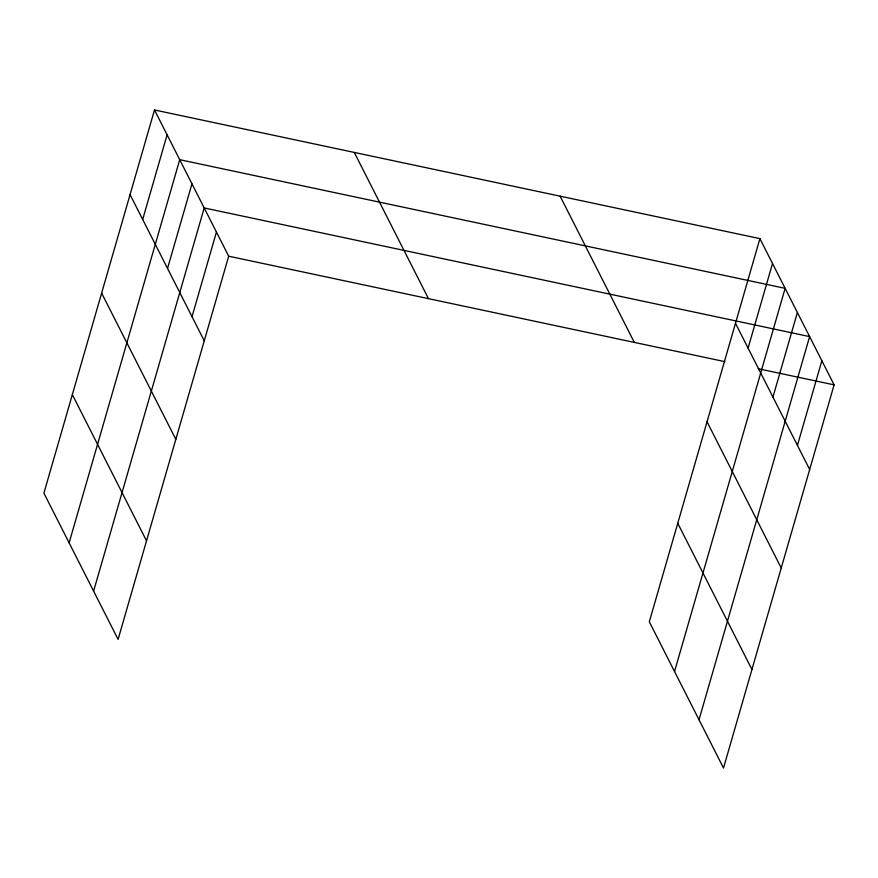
<?xml version="1.0" encoding="UTF-8"?>
<svg xmlns="http://www.w3.org/2000/svg" width="878" height="878" viewBox="0 0 878 878"><rect width="100%" height="100%" fill="white"/><g stroke="black" fill="none" stroke-linecap="round" stroke-linejoin="round"><path stroke-width="1.32" d="M154.495 109.969L43.9 493.14L118.091 639.371L228.686 256.2L154.495 109.969L759.909 238.629L834.1 384.86L723.505 768.03L649.314 621.8L759.909 238.629M142.686 219.456L167.105 134.828M69.121 542.856L179.727 159.686L785.13 288.346L674.534 671.516M167.533 268.448L191.964 183.82M93.606 591.113L204.201 207.943L809.615 336.603L699.02 719.773M192.019 316.695L216.449 232.066M748.089 348.116L772.519 263.488M772.947 397.108L797.378 312.48M797.433 445.355L821.863 360.726M228.686 256.2L724.888 361.648M758.186 368.727L834.1 384.86M735.479 323.258L809.67 469.489M707.042 421.78L781.233 568.011M560.12 196.167L634.311 342.398M677.75 523.277L751.941 669.508M354.284 152.432L428.475 298.652M130.065 194.598L204.267 340.829M101.628 293.12L175.83 439.351M72.336 394.617L146.527 540.848"/></g></svg>
